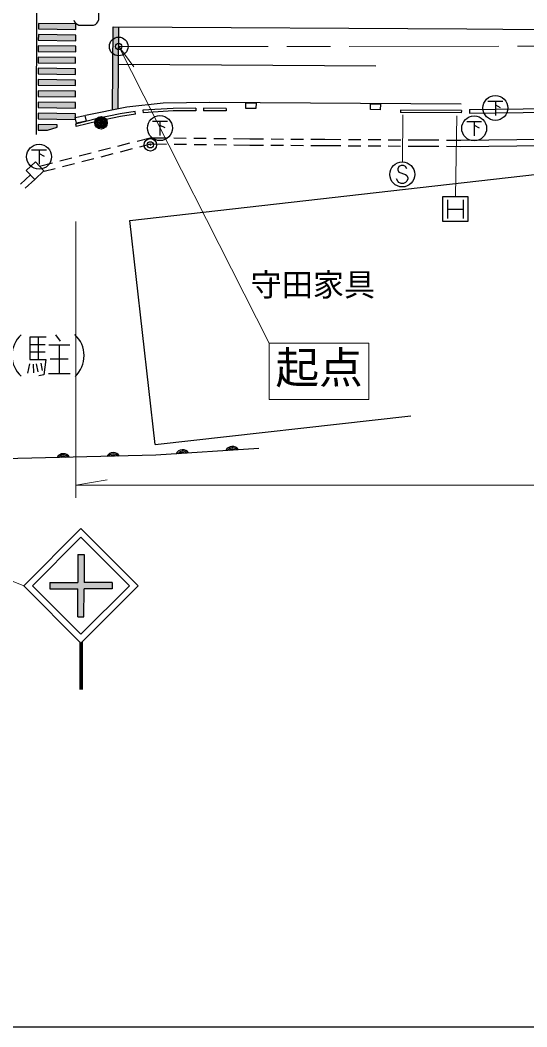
# Model space of a CAD drawing. Units: millimetres at full size, sheet at 1:1000; details may follow other scales. Extents: x 40000 to 680000, y 20000 to 380000.
# Drawn here: x 117577 to 158241, y 205000 to 285725 of the extents above; entities that cross this region are included whole.
import ezdxf
from ezdxf.enums import TextEntityAlignment as Align

# ---------------------------------------------------------------- set-up
doc = ezdxf.new("R2010")
doc.units = ezdxf.units.MM
doc.header["$LTSCALE"] = 1000
doc.header["$PDMODE"] = 32
doc.header["$PDSIZE"] = 500
doc.linetypes.add('CHAIN', pattern=[18.5, 12, -1.5, 3.5, -1.5])
for name, color, linetype, lineweight in [('M-BGD', 7, 'Continuous', 25), ('M-BGD-EXST', 7, 'Continuous', 25), ('M-BMK', 2, 'CHAIN', 13), ('M-BMK-SRVR', 3, 'Continuous', 25), ('M-STR-HTXT', 7, 'Continuous', 13), ('M-STR-STRC', 7, 'Continuous', 25), ('M-TTL-BAND', 7, 'Continuous', 25)]:
    doc.layers.add(name, color=color, linetype=linetype, lineweight=lineweight)
doc.layers.add('M-BMK-HTXT', color=7, linetype='Continuous')
doc.styles.add('ＭＳ ゴシック', font='')
doc.styles.get('ＭＳ ゴシック').set_extended_font_data('MS Gothic')

msp = doc.modelspace()

# ---------------------------------------------------------------- hatches: boundary and pattern name
at = {"layer": 'M-BGD'}
for points in [[(122047, 284979), (122049, 285429), (119042, 285467), (119041, 285017)], [(125042, 283966), (125492, 283961), (125501, 285193), (125051, 285196)], [(122043, 284078), (122044, 284528), (119040, 284566), (119038, 284115)], [(122038, 283176), (122039, 283626), (119037, 283664), (119036, 283214)], [(125001, 278537), (125452, 278625), (125478, 282193), (125492, 283961), (125042, 283966)], [(122033, 282275), (122034, 282725), (119035, 282763), (119033, 282313)], [(122028, 281374), (122030, 281824), (119032, 281862), (119031, 281411)], [(122023, 280472), (122025, 280922), (119030, 280960), (119028, 280510)], [(122019, 279571), (122020, 280021), (119027, 280059), (119026, 279609)], [(122014, 278670), (122015, 279120), (119025, 279158), (119023, 278708)], [(122010, 277769), (122010, 277835), (121994, 277906), (122011, 277909), (122011, 278219), (119022, 278256), (119021, 277806)], [(119769, 276907), (120541, 277136), (120542, 277331), (119020, 277355), (119019, 276905)]]:
    msp.add_hatch(color=256, dxfattribs=at).paths.add_polyline_path(points)
at = {"layer": 'M-STR-STRC'}
for points in [[(122701, 237866), (122705, 240125), (124972, 240125), (124972, 240625), (122706, 240625), (122710, 242866), (122210, 242867), (122206, 240625), (119972, 240625), (119972, 240125), (122205, 240125), (122201, 237867)], [(122562, 235880), (122462, 235779), (122362, 235880), (122359, 232056), (122559, 232056)]]:
    msp.add_hatch(color=256, dxfattribs=at).paths.add_polyline_path(points)

# ---------------------------------------------------------------- linework, layer by layer
at = {"layer": 'M-BGD'}
for p, q in [((131683, 278658), (131684, 278458)), ((132297, 278655), (132296, 278455)), ((134107, 278645), (132297, 278655)), ((134107, 278645), (134106, 278445)), ((148112, 278508), (148110, 278308)), ((152982, 278481), (148112, 278508)), ((153638, 278557), (160219, 278649)), ((153638, 278557), (153642, 278257)), ((126826, 278189), (126796, 278387)), ((127433, 278498), (127445, 278299)), ((134106, 278445), (132296, 278455)), ((152981, 278281), (148110, 278308)), ((152982, 278481), (152981, 278281)), ((153642, 278257), (160224, 278349)), ((122018, 277384), (122066, 277190)), ((126959, 276029), (128013, 276298)), ((128013, 276298), (129308, 276284)), ((129908, 276278), (130908, 276267)), ((131508, 276260), (132508, 276250)), ((133108, 276243), (134108, 276232)), ((134708, 276226), (136003, 276212)), ((136003, 276212), (137110, 276204)), ((137710, 276200), (138710, 276193)), ((139310, 276189), (140310, 276182)), ((140910, 276177), (142017, 276170)), ((142017, 276170), (143317, 276162)), ((143917, 276158), (144916, 276152)), ((145516, 276148), (146516, 276142)), ((147116, 276138), (148116, 276132)), ((148716, 276129), (150016, 276121)), ((150016, 276121), (151184, 276114)), ((151784, 276110), (152952, 276103)), ((123859, 275236), (124828, 275484)), ((125409, 275632), (126378, 275880)), ((125631, 275173), (126600, 275421)), ((127181, 275569), (128073, 275797)), ((128073, 275797), (129336, 275784)), ((129936, 275777), (130936, 275767)), ((131536, 275760), (132536, 275749)), ((133136, 275743), (134136, 275732)), ((134736, 275726), (135999, 275712)), ((135999, 275712), (137106, 275704)), ((137706, 275700), (138706, 275693)), ((139306, 275689), (140306, 275682)), ((140906, 275677), (142014, 275670)), ((142014, 275670), (143313, 275662)), ((143913, 275658), (144913, 275652)), ((145513, 275648), (146513, 275642)), ((147113, 275638), (148113, 275632)), ((148713, 275629), (150013, 275621)), ((150013, 275621), (151181, 275614)), ((151781, 275610), (152949, 275603)), ((120758, 274443), (121727, 274691)), ((122309, 274840), (123277, 275087)), ((122531, 274381), (123500, 274628)), ((124081, 274777), (125050, 275025)), ((119123, 274025), (120177, 274295)), ((119508, 273608), (120400, 273836)), ((120981, 273984), (121950, 274232)), ((117606, 272578), (118407, 273318)), ((117987, 272250), (118750, 272954)), ((126388, 269670), (159103, 273372)), ((151490, 269574), (151490, 271574)), ((151490, 271574), (153490, 271574)), ((151865, 271324), (151865, 269824)), ((153115, 271324), (153115, 269824)), ((153490, 271574), (153490, 269574)), ((151865, 270574), (153115, 270574)), ((128423, 251685), (126388, 269670)), ((153490, 269574), (151490, 269574)), ((119669, 260299), (118358, 260299)), ((118358, 260299), (118358, 258504)), ((119014, 260299), (119014, 258504)), ((120415, 260480), (120792, 259988)), ((118358, 259725), (119587, 259725)), ((119874, 259693), (121554, 259693)), ((120702, 259693), (120702, 257381)), ((118358, 259119), (119579, 259119)), ((118358, 258504), (119628, 258504)), ((119628, 258504), (119489, 257283)), ((119997, 258578), (121432, 258578)), ((118325, 258168), (118169, 257406)), ((118612, 258127), (118661, 257447)), ((118874, 258168), (119005, 257521)), ((119227, 258209), (119341, 257627)), ((119489, 257283), (119071, 257209)), ((119850, 257381), (121604, 257381)), ((128423, 251685), (148923, 254005))]:
    msp.add_line(p, q, dxfattribs=at)
for points in [[(153416, 285028), (159200, 284986), (173341, 284547), (192784, 283944), (175408, 283054), (158837, 284989)], [(131683, 278658), (129854, 278647), (127433, 278498)], [(126796, 278387), (125595, 278206), (123795, 277832), (122018, 277384)], [(126826, 278189), (125631, 278009), (123840, 277637), (122066, 277190)], [(131684, 278458), (129861, 278447), (127445, 278299)], [(152952, 276103), (173182, 276342), (196076, 277119), (225508, 277528), (240407, 277813), (242496, 277059), (262317, 276714), (266447, 277795), (295456, 277371), (322041, 276856), (352326, 276281), (386995, 275644)], [(152949, 275603), (173192, 275842), (196088, 276619), (225516, 277028), (240324, 277312), (242404, 276561), (262377, 276212), (266508, 277294), (295448, 276871), (322031, 276356), (352317, 275781), (386986, 275144)], [(136728, 251384), (128459, 250839), (109637, 250389)]]:
    msp.add_lwpolyline(points, dxfattribs=at)
for points in [[(135685, 279102), (136508, 279093), (136502, 278626), (135680, 278635)], [(145697, 279010), (146487, 278999), (146480, 278537), (145690, 278549)], [(121994, 277906), (122764, 278079), (122866, 277624), (122097, 277451)], [(118800, 274358), (118073, 273672), (118759, 272945), (119486, 273631)]]:
    msp.add_lwpolyline(points, close=True, dxfattribs=at)
for centre, radius in [((124069, 277493), 500), ((124069, 277493), 409), ((124069, 277493), 318), ((124069, 277493), 227), ((124069, 277493), 136), ((124069, 277493), 45.5), ((128027, 275723), 500)]:
    msp.add_circle(centre, radius, dxfattribs=at)
for centre, radius, start, end in [((119151, 258832), 2228, 131.69789, 228.01917), ((120429, 258824), 2282, 312.86378, 47.4164), ((125053, 250491), 567, 29.44203, 153.29706), ((130616, 250714), 567, 31.84331, 155.69834), ((130616, 250714), 453, 39.8027, 147.73894), ((134607, 250977), 567, 31.84331, 155.69834), ((134607, 250977), 453, 39.8027, 147.73894), ((134607, 250977), 340, 55.42807, 132.11357), ((121054, 250395), 567, 29.44203, 153.29706), ((121054, 250395), 453, 37.40142, 145.33766), ((121054, 250395), 340, 53.02679, 129.71229), ((125053, 250491), 453, 37.40142, 145.33766), ((125053, 250491), 340, 53.02679, 129.71229), ((130616, 250714), 340, 55.42807, 132.11357)]:
    msp.add_arc(centre, radius, start, end, dxfattribs=at)
msp.add_point((128027, 275723), dxfattribs=at)
at = {"layer": 'M-BGD-EXST'}
for p, q in [((155110, 279231), (156310, 279231)), ((155710, 279231), (155710, 278081)), ((155710, 278931), (156110, 278731)), ((128196, 277615), (129396, 277615)), ((128796, 277615), (128796, 276465)), ((128796, 277315), (129196, 277115)), ((153410, 277592), (154610, 277592)), ((154010, 277592), (154010, 276442)), ((154010, 277292), (154410, 277092)), ((118498, 275324), (119698, 275324)), ((119098, 275324), (119098, 274174)), ((119098, 275024), (119498, 274824))]:
    msp.add_line(p, q, dxfattribs=at)
for centre in [(155710, 278681), (128796, 277065), (154010, 277042), (119098, 274774)]:
    msp.add_circle(centre, 1000, dxfattribs=at)
at = {"layer": 'M-BMK'}
msp.add_line((125489, 283612), (164808, 283635), dxfattribs=at)
at = {"layer": 'M-BMK-SRVR'}
msp.add_circle((125489, 283612), 750, dxfattribs=at)
msp.add_point((125489, 283612), dxfattribs=at)
at = {"layer": 'M-STR-HTXT'}
for p, q in [((125489, 283612), (137569, 259814)), ((125489, 283612), (126709, 281988)), ((148291, 278128), (148251, 274352)), ((152617, 278050), (152507, 271570)), ((122047, 269575), (122060, 247423)), ((122060, 248423), (124560, 248864)), ((122060, 248423), (387271, 248423)), ((105873, 245104), (117866, 240375))]:
    msp.add_line(p, q, dxfattribs=at)
msp.add_lwpolyline([(137569, 255314), (145569, 255314), (145569, 259814), (137569, 259814)], close=True, dxfattribs=at)
at = {"layer": 'M-STR-STRC'}
for p, q in [((118891, 276552), (118927, 291916)), ((123884, 288922), (123878, 285722)), ((122278, 285324), (123478, 285323)), ((125001, 278537), (125051, 285196)), ((125051, 285196), (153416, 285028)), ((125452, 278625), (125501, 285193)), ((125478, 282193), (146132, 282071)), ((120541, 277136), (120542, 277331)), ((147966, 273987), (147875, 273805)), ((147875, 273805), (147875, 273714)), ((147875, 273714), (147966, 273532)), ((148148, 274078), (147966, 273987)), ((148329, 274078), (148148, 274078)), ((148511, 273987), (148329, 274078)), ((148602, 273805), (148511, 273987)), ((147875, 272805), (147784, 272987)), ((147966, 273532), (148511, 273351)), ((148511, 273351), (148602, 273260)), ((148602, 273260), (148693, 273078)), ((148693, 272987), (148602, 272805)), ((148693, 273078), (148693, 272987)), ((147966, 272714), (147875, 272805)), ((148148, 272623), (147966, 272714)), ((148329, 272623), (148148, 272623)), ((148511, 272714), (148329, 272623)), ((148602, 272805), (148511, 272714)), ((122462, 244971), (117866, 240375)), ((127058, 240375), (122462, 244971)), ((122462, 244264), (118573, 240375)), ((126351, 240375), (122462, 244264)), ((122210, 242867), (122206, 240625)), ((122210, 242867), (122710, 242866)), ((122710, 242866), (122706, 240625)), ((119972, 240625), (119972, 240125)), ((119972, 240625), (122206, 240625)), ((124972, 240625), (122706, 240625)), ((124972, 240625), (124972, 240125)), ((117866, 240375), (122462, 235779)), ((118573, 240375), (122462, 236486)), ((119972, 240125), (122205, 240125)), ((122201, 237867), (122205, 240125)), ((122462, 236486), (126351, 240375)), ((122462, 235779), (127058, 240375)), ((122701, 237866), (122705, 240125)), ((124972, 240125), (122705, 240125)), ((122201, 237867), (122701, 237866)), ((122362, 235880), (122359, 232056)), ((122462, 235779), (122459, 232056)), ((122562, 235880), (122559, 232056))]:
    msp.add_line(p, q, dxfattribs=at)
for points in [[(122049, 285429), (119042, 285467), (119041, 285017), (122047, 284979)], [(122044, 284528), (119040, 284566), (119038, 284115), (122043, 284078)], [(122039, 283626), (119037, 283664), (119036, 283214), (122038, 283176)], [(122034, 282725), (119035, 282763), (119033, 282313), (122033, 282275)], [(122030, 281824), (119032, 281862), (119031, 281411), (122028, 281374)], [(122025, 280922), (119030, 280960), (119028, 280510), (122023, 280472)], [(122020, 280021), (119027, 280059), (119026, 279609), (122019, 279571)], [(122015, 279120), (119025, 279158), (119023, 278708), (122014, 278670)], [(122011, 278219), (119022, 278256), (119021, 277806), (122010, 277769)]]:
    msp.add_lwpolyline(points, close=True, dxfattribs=at)
for points in [[(122813, 278108), (126142, 278760), (129059, 279083), (132796, 279140), (152970, 279010)], [(120542, 277331), (119020, 277355), (119019, 276905)], [(119019, 276905), (119769, 276907), (120541, 277136)]]:
    msp.add_lwpolyline(points, dxfattribs=at)
msp.add_circle((148238, 273351), 1000, dxfattribs=at)
for centre, radius, start, end in [((122502, 285947), 662, 199.611, 250.20305), ((123306, 285895), 598, 286.6861, 343.12795)]:
    msp.add_arc(centre, radius, start, end, dxfattribs=at)
at = {"layer": 'M-TTL-BAND'}
msp.add_line((40000, 205000), (579000, 205000), dxfattribs=at)

# ---------------------------------------------------------------- texts
at = {"layer": 'M-BMK-HTXT', "style": 'ＭＳ ゴシック'}
msp.add_text('守田家具', height=1833, rotation=359.96, dxfattribs=at).set_placement((136064, 263048), align=Align.BOTTOM_LEFT)
at = {"layer": 'M-STR-HTXT', "style": 'ＭＳ ゴシック'}
msp.add_text('起点', height=2566, dxfattribs=at).set_placement((138069, 255814), align=Align.BOTTOM_LEFT)

doc.saveas('drawing.dxf')
